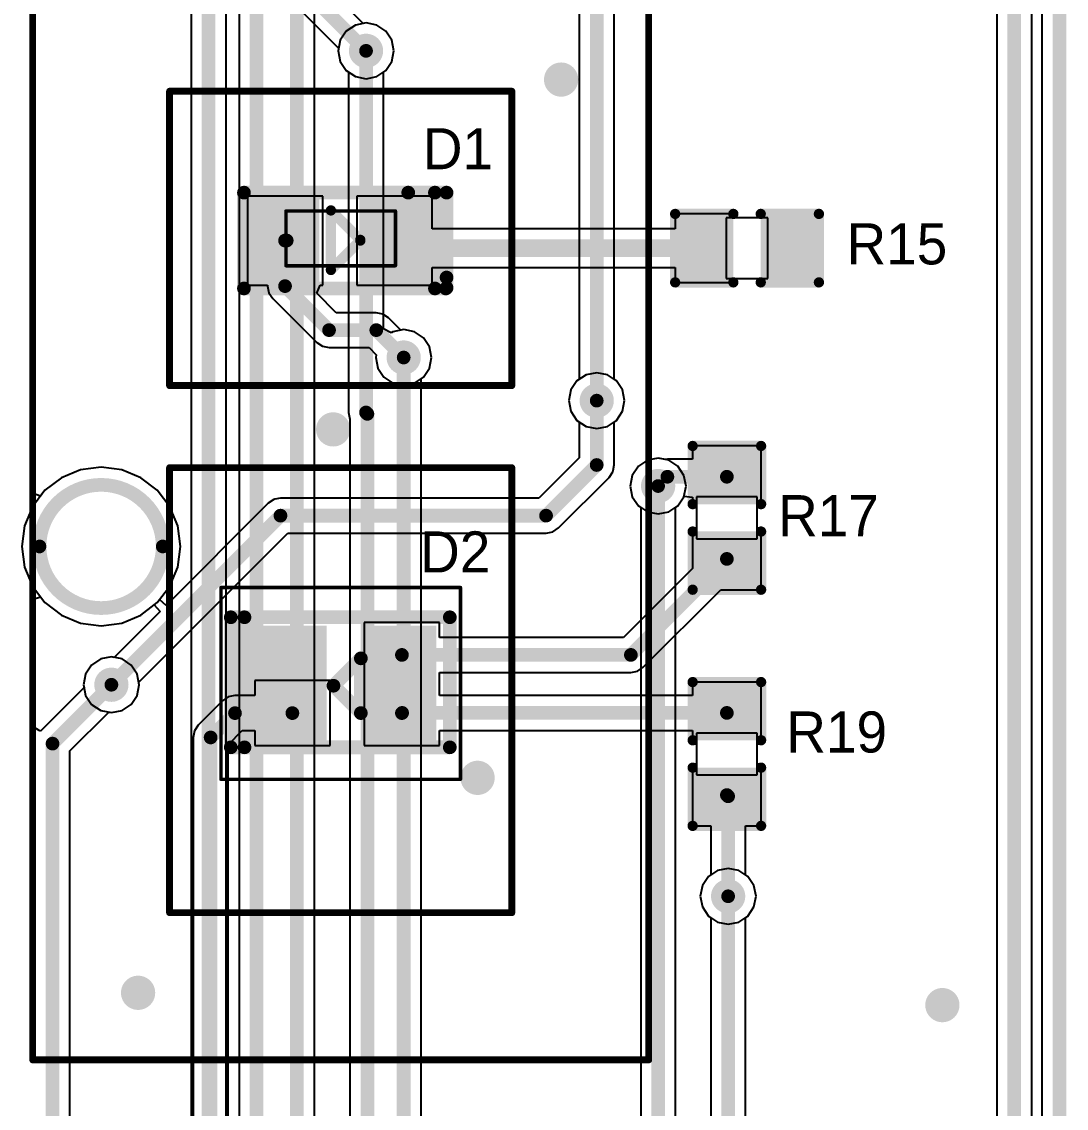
# Model space of a CAD drawing. Extents: x 10.58 to 11.54, y 9.91 to 15.27.
# Drawn here: x 10.938 to 11.539, y 13.464 to 14.089 of the extents above; entities that cross this region are included whole.
import ezdxf

# ---------------------------------------------------------------- set-up
doc = ezdxf.new("R2010")
doc.units = 0
doc.layers.get('0').update_dxf_attribs({"linetype": 'CONTINUOUS'})
for name, color, linetype in [('BOTTOMLAYER', 5, 'CONTINUOUS'), ('KEEPOUTLAYER', 6, 'CONTINUOUS'), ('MULTILAYER', 9, 'CONTINUOUS'), ('TOPLAYER', 1, 'CONTINUOUS'), ('TOPOVERLAY', 2, 'CONTINUOUS'), ('TOPPASTE', 8, 'CONTINUOUS'), ('TOPSOLDER', 216, 'CONTINUOUS'), ('VIAHOLELAYER', 16, 'CONTINUOUS')]:
    doc.layers.add(name, color=color, linetype=linetype)

# ---------------------------------------------------------------- blocks, each defined once
blk = doc.blocks.new('R_0402_18')
at = {"layer": 'TOPLAYER'}
for p, q in [((0.017, 0.0175), (-0.007, 0.0175)), ((-0.007, 0.0175), (-0.007, -0.0175)), ((0.017, -0.0175), (0.017, 0.0175)), ((-0.007, -0.0175), (0.017, -0.0175))]:
    blk.add_line(p, q, dxfattribs=at)
for points in [[(-0.006811, -0.01378), (-0.006811, 0.01378), (-0.030433, -0.01378), (-0.030433, 0.01378)], [(0.040433, -0.01378), (0.040433, 0.01378), (0.016811, -0.01378), (0.016811, 0.01378)]]:
    blk.add_solid(points, dxfattribs=at)
at = {"layer": 'TOPOVERLAY', "const_width": 0.005906}
for points in [[(-0.036339, 0.019685), (-0.002874, 0.019685)], [(-0.036339, 0.019685), (-0.036339, -0.019685)], [(0.012874, 0.019685), (0.046339, 0.019685)], [(0.046339, 0.019685), (0.046339, -0.019685)], [(-0.036339, -0.019685), (-0.002874, -0.019685)], [(0.012874, -0.019685), (0.046339, -0.019685)]]:
    blk.add_lwpolyline(points, dxfattribs=at)
at = {"layer": 'TOPOVERLAY', "const_width": 0.002953}
for points in [[(-0.037815, 0.019685, 1), (-0.034862, 0.019685, 1)], [(-0.037815, 0.019685, 1), (-0.034862, 0.019685, 1)], [(-0.00435, 0.019685, 1), (-0.001398, 0.019685, 1)], [(0.011398, 0.019685, 1), (0.01435, 0.019685, 1)], [(0.044862, 0.019685, 1), (0.047815, 0.019685, 1)], [(0.044862, 0.019685, 1), (0.047815, 0.019685, 1)], [(-0.037815, -0.019685, 1), (-0.034862, -0.019685, 1)], [(-0.037815, -0.019685, 1), (-0.034862, -0.019685, 1)], [(-0.00435, -0.019685, 1), (-0.001398, -0.019685, 1)], [(0.011398, -0.019685, 1), (0.01435, -0.019685, 1)], [(0.044862, -0.019685, 1), (0.047815, -0.019685, 1)], [(0.044862, -0.019685, 1), (0.047815, -0.019685, 1)]]:
    blk.add_lwpolyline(points, format="xyb", close=True, dxfattribs=at)
at = {"layer": 'TOPPASTE'}
for points in [[(-0.006811, -0.01378), (-0.006811, 0.01378), (-0.030433, -0.01378), (-0.030433, 0.01378)], [(0.040433, -0.01378), (0.040433, 0.01378), (0.016811, -0.01378), (0.016811, 0.01378)]]:
    blk.add_solid(points, dxfattribs=at)
at = {"layer": 'TOPSOLDER'}
for points in [[(-0.002811, -0.01778), (-0.002811, 0.01778), (-0.034433, -0.01778), (-0.034433, 0.01778)], [(0.044433, -0.01778), (0.044433, 0.01778), (0.012811, -0.01778), (0.012811, 0.01778)]]:
    blk.add_solid(points, dxfattribs=at)
blk = doc.blocks.new('R_0402_20')
at = {"layer": 'TOPLAYER'}
for p, q in [((0.017, 0.0175), (-0.007, 0.0175)), ((-0.007, 0.0175), (-0.007, -0.0175)), ((0.017, -0.0175), (0.017, 0.0175)), ((-0.007, -0.0175), (0.017, -0.0175))]:
    blk.add_line(p, q, dxfattribs=at)
for points in [[(-0.006811, -0.01378), (-0.006811, 0.01378), (-0.030433, -0.01378), (-0.030433, 0.01378)], [(0.040433, -0.01378), (0.040433, 0.01378), (0.016811, -0.01378), (0.016811, 0.01378)]]:
    blk.add_solid(points, dxfattribs=at)
at = {"layer": 'TOPOVERLAY', "const_width": 0.005906}
for points in [[(-0.002874, 0.019685), (-0.036339, 0.019685)], [(-0.036339, -0.019685), (-0.036339, 0.019685)], [(0.046339, 0.019685), (0.012874, 0.019685)], [(0.046339, -0.019685), (0.046339, 0.019685)], [(-0.002874, -0.019685), (-0.036339, -0.019685)], [(0.046339, -0.019685), (0.012874, -0.019685)]]:
    blk.add_lwpolyline(points, dxfattribs=at)
at = {"layer": 'TOPOVERLAY', "const_width": 0.002953}
for points in [[(-0.037815, 0.019685, 1), (-0.034862, 0.019685, 1)], [(-0.037815, 0.019685, 1), (-0.034862, 0.019685, 1)], [(-0.00435, 0.019685, 1), (-0.001398, 0.019685, 1)], [(0.011398, 0.019685, 1), (0.01435, 0.019685, 1)], [(0.044862, 0.019685, 1), (0.047815, 0.019685, 1)], [(0.044862, 0.019685, 1), (0.047815, 0.019685, 1)], [(-0.037815, -0.019685, 1), (-0.034862, -0.019685, 1)], [(-0.037815, -0.019685, 1), (-0.034862, -0.019685, 1)], [(-0.00435, -0.019685, 1), (-0.001398, -0.019685, 1)], [(0.011398, -0.019685, 1), (0.01435, -0.019685, 1)], [(0.044862, -0.019685, 1), (0.047815, -0.019685, 1)], [(0.044862, -0.019685, 1), (0.047815, -0.019685, 1)]]:
    blk.add_lwpolyline(points, format="xyb", close=True, dxfattribs=at)
at = {"layer": 'TOPPASTE'}
for points in [[(-0.006811, -0.01378), (-0.006811, 0.01378), (-0.030433, -0.01378), (-0.030433, 0.01378)], [(0.040433, -0.01378), (0.040433, 0.01378), (0.016811, -0.01378), (0.016811, 0.01378)]]:
    blk.add_solid(points, dxfattribs=at)
at = {"layer": 'TOPSOLDER'}
for points in [[(-0.002811, -0.01778), (-0.002811, 0.01778), (-0.034433, -0.01778), (-0.034433, 0.01778)], [(0.044433, -0.01778), (0.044433, 0.01778), (0.012811, -0.01778), (0.012811, 0.01778)]]:
    blk.add_solid(points, dxfattribs=at)
blk = doc.blocks.new('R_0402_22')
at = {"layer": 'TOPLAYER'}
for p, q in [((0.017, 0.0175), (-0.007, 0.0175)), ((-0.007, 0.0175), (-0.007, -0.0175)), ((0.017, -0.0175), (0.017, 0.0175)), ((-0.007, -0.0175), (0.017, -0.0175))]:
    blk.add_line(p, q, dxfattribs=at)
for points in [[(-0.006811, -0.01378), (-0.006811, 0.01378), (-0.030433, -0.01378), (-0.030433, 0.01378)], [(0.040433, -0.01378), (0.040433, 0.01378), (0.016811, -0.01378), (0.016811, 0.01378)]]:
    blk.add_solid(points, dxfattribs=at)
at = {"layer": 'TOPOVERLAY', "const_width": 0.005906}
for points in [[(-0.036339, 0.019685), (-0.002874, 0.019685)], [(-0.036339, -0.019685), (-0.036339, 0.019685)], [(0.012874, 0.019685), (0.046339, 0.019685)], [(0.046339, -0.019685), (0.046339, 0.019685)], [(-0.036339, -0.019685), (-0.002874, -0.019685)], [(0.012874, -0.019685), (0.046339, -0.019685)]]:
    blk.add_lwpolyline(points, dxfattribs=at)
at = {"layer": 'TOPOVERLAY', "const_width": 0.002953}
for points in [[(-0.037815, 0.019685, 1), (-0.034862, 0.019685, 1)], [(-0.037815, 0.019685, 1), (-0.034862, 0.019685, 1)], [(-0.00435, 0.019685, 1), (-0.001398, 0.019685, 1)], [(0.011398, 0.019685, 1), (0.01435, 0.019685, 1)], [(0.044862, 0.019685, 1), (0.047815, 0.019685, 1)], [(0.044862, 0.019685, 1), (0.047815, 0.019685, 1)], [(-0.037815, -0.019685, 1), (-0.034862, -0.019685, 1)], [(-0.037815, -0.019685, 1), (-0.034862, -0.019685, 1)], [(-0.00435, -0.019685, 1), (-0.001398, -0.019685, 1)], [(0.011398, -0.019685, 1), (0.01435, -0.019685, 1)], [(0.044862, -0.019685, 1), (0.047815, -0.019685, 1)], [(0.044862, -0.019685, 1), (0.047815, -0.019685, 1)]]:
    blk.add_lwpolyline(points, format="xyb", close=True, dxfattribs=at)
at = {"layer": 'TOPPASTE'}
for points in [[(-0.006811, -0.01378), (-0.006811, 0.01378), (-0.030433, -0.01378), (-0.030433, 0.01378)], [(0.040433, -0.01378), (0.040433, 0.01378), (0.016811, -0.01378), (0.016811, 0.01378)]]:
    blk.add_solid(points, dxfattribs=at)
at = {"layer": 'TOPSOLDER'}
for points in [[(-0.002811, -0.01778), (-0.002811, 0.01778), (-0.034433, -0.01778), (-0.034433, 0.01778)], [(0.044433, -0.01778), (0.044433, 0.01778), (0.012811, -0.01778), (0.012811, 0.01778)]]:
    blk.add_solid(points, dxfattribs=at)
blk = doc.blocks.new('0603_2_LED_40')
at = {"layer": 'TOPLAYER'}
for points in [[(-0.015748, 0.04626), (-0.015748, 0.020669), (0.015748, 0.04626), (0.015748, 0.020669)], [(0.047244, 0.04626), (0.047244, 0.020669), (0.07874, 0.04626), (0.07874, 0.020669)], [(-0.015748, 0.012795), (-0.015748, -0.012795), (0.015748, 0.012795), (0.015748, -0.012795)], [(0.047244, 0.012795), (0.047244, -0.012795), (0.07874, 0.012795), (0.07874, -0.012795)]]:
    blk.add_solid(points, dxfattribs=at)
at = {"layer": 'TOPOVERLAY', "const_width": 0.007874}
for points in [[(-0.035433, 0.055118), (0.090551, 0.055118)], [(-0.035433, -0.019685), (-0.035433, 0.055118)], [(-0.027559, -0.019685), (-0.027559, 0.055118)], [(0.090551, -0.019685), (0.090551, 0.055118)], [(0.023622, 0.015748), (0.03937, 0.031496)], [(0.03937, 0), (0.03937, 0.031496)], [(0.023622, 0.015748), (0.03937, 0)], [(-0.035433, -0.019685), (0.090551, -0.019685)]]:
    blk.add_lwpolyline(points, dxfattribs=at)
at = {"layer": 'TOPOVERLAY', "const_width": 0.003937}
for points in [[(-0.037402, 0.055118, 1), (-0.033465, 0.055118, 1)], [(-0.037402, 0.055118, 1), (-0.033465, 0.055118, 1)], [(-0.029528, 0.055118, 1), (-0.025591, 0.055118, 1)], [(0.088583, 0.055118, 1), (0.09252, 0.055118, 1)], [(0.088583, 0.055118, 1), (0.09252, 0.055118, 1)], [(0.037402, 0.031496, 1), (0.041339, 0.031496, 1)], [(0.037402, 0.031496, 1), (0.041339, 0.031496, 1)], [(0.021653, 0.015748, 1), (0.02559, 0.015748, 1)], [(0.021654, 0.015748, 1), (0.025591, 0.015748, 1)], [(0.037402, 0, 1), (0.041339, 0, 1)], [(0.037402, 0, 1), (0.041339, 0, 1)], [(-0.037402, -0.019685, 1), (-0.033465, -0.019685, 1)], [(-0.037402, -0.019685, 1), (-0.033465, -0.019685, 1)], [(-0.029528, -0.019685, 1), (-0.025591, -0.019685, 1)], [(0.088583, -0.019685, 1), (0.09252, -0.019685, 1)], [(0.088583, -0.019685, 1), (0.09252, -0.019685, 1)]]:
    blk.add_lwpolyline(points, format="xyb", close=True, dxfattribs=at)
at = {"layer": 'TOPPASTE'}
for points in [[(-0.015748, 0.04626), (-0.015748, 0.020669), (0.015748, 0.04626), (0.015748, 0.020669)], [(0.047244, 0.04626), (0.047244, 0.020669), (0.07874, 0.04626), (0.07874, 0.020669)], [(-0.015748, 0.012795), (-0.015748, -0.012795), (0.015748, 0.012795), (0.015748, -0.012795)], [(0.047244, 0.012795), (0.047244, -0.012795), (0.07874, 0.012795), (0.07874, -0.012795)]]:
    blk.add_solid(points, dxfattribs=at)
at = {"layer": 'TOPSOLDER'}
for points in [[(-0.019748, 0.05026), (-0.019748, 0.016669), (0.019748, 0.05026), (0.019748, 0.016669)], [(0.043244, 0.05026), (0.043244, 0.016669), (0.08274, 0.05026), (0.08274, 0.016669)], [(-0.019748, 0.016795), (-0.019748, -0.016795), (0.019748, 0.016795), (0.019748, -0.016795)], [(0.043244, 0.016795), (0.043244, -0.016795), (0.08274, 0.016795), (0.08274, -0.016795)]]:
    blk.add_solid(points, dxfattribs=at)
blk = doc.blocks.new('LED_0603_51')
at = {"layer": 'TOPLAYER'}
for points in [[(0.038189, -0.046457), (0.038189, -0.007087), (0.006693, -0.046457), (0.006693, -0.007087)], [(0.101181, -0.046457), (0.101181, -0.007087), (0.069685, -0.046457), (0.069685, -0.007087)]]:
    blk.add_solid(points, dxfattribs=at)
at = {"layer": 'TOPOVERLAY'}
for points, const_width in [([(-0.009449, 0.000394, 1), (-0.005512, 0.000394, 1)], 0.003937), ([(-0.009449, 0.000394, 1), (-0.005512, 0.000394, 1)], 0.003937), ([(-0.009055, 0.000787, 1), (-0.005118, 0.000787, 1)], 0.003937), ([(-0.009055, 0.000787, 1), (-0.005118, 0.000787, 1)], 0.003937), ([(-0.002756, 0.000787, 1), (0.001181, 0.000787, 1)], 0.003937), ([(-0.002756, 0.000787, 1), (0.001181, 0.000787, 1)], 0.003937), ([(-0.002756, 0.000787, 1), (0.001181, 0.000787, 1)], 0.003937), ([(0.107087, 0.000787, 1), (0.111024, 0.000787, 1)], 0.003937), ([(0.107087, 0.000787, 1), (0.111024, 0.000787, 1)], 0.003937), ([(-0.009449, -0.005512, 1), (-0.005512, -0.005512, 1)], 0.003937), ([(-0.009449, -0.005512, 1), (-0.005512, -0.005512, 1)], 0.003937), ([(0.057579, -0.009843, 1), (0.060532, -0.009843, 1)], 0.002953), ([(0.057579, -0.009843, 1), (0.060532, -0.009843, 1)], 0.002953), ([(0.04065, -0.026772, 1), (0.043602, -0.026772, 1)], 0.002953), ([(0.04065, -0.026772, 1), (0.043602, -0.026772, 1)], 0.002953), ([(0.04065, -0.026772, 1), (0.043602, -0.026772, 1)], 0.002953), ([(0.04065, -0.027165, 1), (0.043602, -0.027165, 1)], 0.002953), ([(0.057579, -0.044095, 1), (0.060532, -0.044095, 1)], 0.002953), ([(0.057579, -0.044095, 1), (0.060532, -0.044095, 1)], 0.002953), ([(-0.009449, -0.054331, 1), (-0.005512, -0.054331, 1)], 0.003937), ([(-0.009449, -0.054331, 1), (-0.005512, -0.054331, 1)], 0.003937), ([(-0.002756, -0.054331, 1), (0.001181, -0.054331, 1)], 0.003937), ([(-0.002756, -0.054331, 1), (0.001181, -0.054331, 1)], 0.003937), ([(0.012598, -0.054331, 1), (0.016535, -0.054331, 1)], 0.003937), ([(0.107087, -0.054331, 1), (0.111024, -0.054331, 1)], 0.003937), ([(0.107087, -0.054331, 1), (0.111024, -0.054331, 1)], 0.003937)]:
    blk.add_lwpolyline(points, format="xyb", close=True, dxfattribs=dict(at, const_width=const_width))
for points, const_width in [([(-0.007087, 0.000787), (-0.00748, 0.000394)], 0.007874), ([(-0.00748, 0.000394), (-0.00748, -0.005512)], 0.007874), ([(-0.000787, 0.000787), (-0.007087, 0.000787)], 0.007874), ([(-0.000787, 0.000787), (-0.000787, -0.054331)], 0.007874), ([(0.109055, 0.000787), (-0.000787, 0.000787)], 0.007874), ([(0.109055, 0.000787), (0.109055, -0.054331)], 0.007874), ([(-0.00748, -0.005512), (-0.00748, -0.054331)], 0.007874), ([(0.059055, -0.009843), (0.042126, -0.026772)], 0.005906), ([(0.059055, -0.009843), (0.059055, -0.044095)], 0.005906), ([(0.042126, -0.026772), (0.042126, -0.026772)], 0.005906), ([(0.059055, -0.044095), (0.042126, -0.027165)], 0.005906), ([(0.014567, -0.054331), (-0.00748, -0.054331)], 0.007874), ([(0.109055, -0.054331), (-0.000787, -0.054331)], 0.007874)]:
    blk.add_lwpolyline(points, dxfattribs=dict(at, const_width=const_width))
at = {"layer": 'TOPPASTE'}
for points in [[(0.038189, -0.046457), (0.038189, -0.007087), (0.006693, -0.046457), (0.006693, -0.007087)], [(0.101181, -0.046457), (0.101181, -0.007087), (0.069685, -0.046457), (0.069685, -0.007087)]]:
    blk.add_solid(points, dxfattribs=at)
at = {"layer": 'TOPSOLDER'}
for points in [[(0.042189, -0.050457), (0.042189, -0.003087), (0.002693, -0.050457), (0.002693, -0.003087)], [(0.105181, -0.050457), (0.105181, -0.003087), (0.065685, -0.050457), (0.065685, -0.003087)]]:
    blk.add_solid(points, dxfattribs=at)

msp = doc.modelspace()

# ---------------------------------------------------------------- linework, layer by layer
at = {"layer": 'BOTTOMLAYER'}
for p, q in [((11.063284, 14.754827), (11.063284, 13.367907)), ((11.258953, 14.653513), (11.258953, 13.883233)), ((11.279024, 13.883233), (11.279024, 14.654565)), ((11.499111, 14.639472), (11.499111, 13.018068)), ((11.519182, 13.013912), (11.519182, 14.635931)), ((11.525096, 14.637282), (11.525096, 12.651505)), ((10.944378, 13.81772), (10.944378, 14.426874)), ((11.035725, 14.385345), (11.035725, 13.239138)), ((11.055796, 13.365982), (11.055796, 14.389502)), ((11.106583, 13.009581), (11.106583, 14.280024)), ((11.130167, 14.087014), (11.124958, 14.083533)), ((11.136312, 14.088236), (11.130167, 14.087014)), ((11.142456, 14.087014), (11.136312, 14.088236)), ((11.147665, 14.083533), (11.142456, 14.087014)), ((11.124958, 14.083533), (11.121477, 14.078324)), ((11.151146, 14.078324), (11.147665, 14.083533)), ((11.121477, 14.078324), (11.120255, 14.072179)), ((11.152368, 14.072179), (11.151146, 14.078324)), ((11.120255, 14.072179), (11.121477, 14.066035)), ((11.151146, 14.066035), (11.152368, 14.072179)), ((11.121477, 14.066035), (11.124958, 14.060826)), ((11.124958, 14.060826), (11.126276, 14.059945)), ((11.126276, 14.059945), (11.126276, 13.864191)), ((11.146347, 14.059945), (11.147665, 14.060826)), ((11.146347, 13.912282), (11.146347, 14.059945)), ((11.147665, 14.060826), (11.151146, 14.066035)), ((11.150757, 13.909925), (11.146347, 13.912282)), ((11.15182, 13.910636), (11.150757, 13.909925)), ((11.157965, 13.911858), (11.15182, 13.910636)), ((11.16411, 13.910636), (11.157965, 13.911858)), ((11.169319, 13.907155), (11.16411, 13.910636)), ((11.172799, 13.901946), (11.169319, 13.907155)), ((11.174022, 13.895801), (11.172799, 13.901946)), ((11.172799, 13.889657), (11.174022, 13.895801)), ((11.169319, 13.884448), (11.172799, 13.889657)), ((11.168, 13.883567), (11.169319, 13.884448)), ((11.168, 13.0679), (11.168, 13.883567)), ((11.257635, 13.882352), (11.254154, 13.877143)), ((11.258953, 13.883233), (11.257635, 13.882352)), ((11.280342, 13.882352), (11.279024, 13.883233)), ((11.283823, 13.877143), (11.280342, 13.882352)), ((11.254154, 13.877143), (11.252932, 13.870998)), ((11.285045, 13.870998), (11.283823, 13.877143)), ((11.252932, 13.870998), (11.254154, 13.864854)), ((11.283823, 13.864854), (11.285045, 13.870998)), ((11.126276, 13.864191), (11.126276, 13.864191)), ((11.126276, 13.864191), (11.126276, 13.864191)), ((11.126276, 13.864191), (11.12704, 13.860351)), ((11.12704, 13.860351), (11.127064, 13.860316)), ((11.127064, 13.860316), (11.127064, 13.018068)), ((11.254154, 13.864854), (11.257635, 13.859644)), ((11.280342, 13.859644), (11.283823, 13.864854)), ((11.257635, 13.859644), (11.262844, 13.856164)), ((11.262844, 13.856164), (11.268989, 13.854942)), ((11.268989, 13.854942), (11.275133, 13.856164)), ((11.275133, 13.856164), (11.280342, 13.859644)), ((11.298168, 13.836729), (11.292959, 13.833248)), ((11.304313, 13.837951), (11.298168, 13.836729)), ((11.310457, 13.836729), (11.304313, 13.837951)), ((11.315666, 13.833248), (11.310457, 13.836729)), ((10.97213, 13.83125), (10.961116, 13.826688)), ((10.983949, 13.832806), (10.97213, 13.83125)), ((10.995769, 13.83125), (10.983949, 13.832806)), ((11.006783, 13.826688), (10.995769, 13.83125)), ((11.292959, 13.833248), (11.289478, 13.828039)), ((11.319147, 13.828039), (11.315666, 13.833248)), ((10.961116, 13.826688), (10.951659, 13.81943)), ((11.016241, 13.81943), (11.006783, 13.826688)), ((11.289478, 13.828039), (11.288256, 13.821895)), ((11.320369, 13.821895), (11.319147, 13.828039)), ((10.949113, 13.816113), (10.944378, 13.81772)), ((10.951659, 13.81943), (10.949113, 13.816113)), ((11.023498, 13.809972), (11.016241, 13.81943)), ((11.288256, 13.821895), (11.289478, 13.81575)), ((11.319147, 13.81575), (11.320369, 13.821895)), ((11.02806, 13.798959), (11.023498, 13.809972)), ((11.289478, 13.81575), (11.292959, 13.810541)), ((11.292959, 13.810541), (11.294277, 13.80966)), ((11.314348, 13.80966), (11.315666, 13.810541)), ((11.315666, 13.810541), (11.319147, 13.81575)), ((11.294277, 13.80966), (11.294277, 13.068068)), ((11.314348, 13.063912), (11.314348, 13.80966)), ((11.029616, 13.787139), (11.02806, 13.798959)), ((11.02806, 13.77532), (11.029616, 13.787139)), ((11.023498, 13.764306), (11.02806, 13.77532)), ((11.016241, 13.754848), (11.023498, 13.764306)), ((10.944378, 13.756558), (10.949113, 13.758166)), ((10.944378, 13.683872), (10.944378, 13.756558)), ((10.949113, 13.758166), (10.951659, 13.754848)), ((10.951659, 13.754848), (10.961116, 13.747591)), ((11.006783, 13.747591), (11.016241, 13.754848)), ((10.961116, 13.747591), (10.97213, 13.743029)), ((10.995769, 13.743029), (11.006783, 13.747591)), ((10.97213, 13.743029), (10.983949, 13.741473)), ((10.983949, 13.741473), (10.995769, 13.743029)), ((10.98371, 13.722447), (10.978501, 13.718966)), ((10.989855, 13.723669), (10.98371, 13.722447)), ((10.995999, 13.722447), (10.989855, 13.723669)), ((11.001209, 13.718966), (10.995999, 13.722447)), ((10.978501, 13.718966), (10.975021, 13.713757)), ((11.004689, 13.713757), (11.001209, 13.718966)), ((10.975021, 13.713757), (10.973798, 13.707612)), ((11.005911, 13.707612), (11.004689, 13.713757)), ((10.974108, 13.706057), (10.948998, 13.680947)), ((10.973798, 13.707612), (10.974108, 13.706057)), ((11.004689, 13.701468), (11.005911, 13.707612)), ((11.001209, 13.696259), (11.004689, 13.701468)), ((10.966032, 13.669597), (10.9883, 13.691865)), ((10.9883, 13.691865), (10.989855, 13.691556)), ((10.989855, 13.691556), (10.995999, 13.692778)), ((10.995999, 13.692778), (11.001209, 13.696259)), ((10.94836, 13.681212), (10.944378, 13.683872)), ((10.948998, 13.680947), (10.94836, 13.681212)), ((10.966032, 12.842957), (10.966032, 13.669597)), ((11.338435, 13.600793), (11.333226, 13.597313)), ((11.344579, 13.602015), (11.338435, 13.600793)), ((11.350724, 13.600793), (11.344579, 13.602015)), ((11.355933, 13.597313), (11.350724, 13.600793)), ((11.329745, 13.592104), (11.328523, 13.585959)), ((11.333226, 13.597313), (11.329745, 13.592104)), ((11.359414, 13.592104), (11.355933, 13.597313)), ((11.360636, 13.585959), (11.359414, 13.592104)), ((11.328523, 13.585959), (11.329745, 13.579814)), ((11.359414, 13.579814), (11.360636, 13.585959)), ((11.329745, 13.579814), (11.333226, 13.574605)), ((11.355933, 13.574605), (11.359414, 13.579814)), ((11.333226, 13.574605), (11.334544, 13.573724)), ((11.334544, 13.573724), (11.334544, 13.062163)), ((11.354615, 13.573724), (11.355933, 13.574605)), ((11.354615, 13.058006), (11.354615, 13.573724))]:
    msp.add_line(p, q, dxfattribs=at)
at = {"layer": 'BOTTOMLAYER', "const_width": 0.007874}
for points in [[(11.073319, 13.35525), (11.073319, 14.767061)], [(11.268989, 13.870998), (11.268989, 14.665486)], [(11.509146, 13.013912), (11.509146, 14.651707)], [(11.04576, 13.226904), (11.04576, 14.389502)], [(11.096548, 13.009581), (11.096548, 14.292258)], [(11.136312, 13.864191), (11.136312, 14.072179)], [(11.157965, 12.934337), (11.157965, 13.895801)], [(11.136312, 13.864191), (11.137099, 13.863404)], [(11.137099, 13.013912), (11.137099, 13.863404)], [(11.304313, 13.063912), (11.304313, 13.821895)], [(10.955997, 13.673754), (10.989855, 13.707612)], [(10.955997, 12.657219), (10.955997, 13.673754)], [(11.344579, 13.058006), (11.344579, 13.585959)]]:
    msp.add_lwpolyline(points, dxfattribs=at)
at = {"layer": 'BOTTOMLAYER'}
for points, const_width in [([(11.13139, 14.072179, 1), (11.141233, 14.072179, 1)], 0.009843), ([(11.134343, 14.072179, 1), (11.13828, 14.072179, 1)], 0.003937), ([(11.243595, 14.055644, 1), (11.253438, 14.055644, 1)], 0.009843), ([(11.153044, 13.895801, 1), (11.162886, 13.895801, 1)], 0.009843), ([(11.155997, 13.895801, 1), (11.159934, 13.895801, 1)], 0.003937), ([(11.264067, 13.870998, 1), (11.27391, 13.870998, 1)], 0.009843), ([(11.26702, 13.870998, 1), (11.270957, 13.870998, 1)], 0.003937), ([(11.134343, 13.864191, 1), (11.13828, 13.864191, 1)], 0.003937), ([(11.134343, 13.864191, 1), (11.13828, 13.864191, 1)], 0.003937), ([(11.13513, 13.863404, 1), (11.139067, 13.863404, 1)], 0.003937), ([(11.13513, 13.863404, 1), (11.139067, 13.863404, 1)], 0.003937), ([(11.112493, 13.854463, 1), (11.122335, 13.854463, 1)], 0.009843), ([(11.299392, 13.821895, 1), (11.309234, 13.821895, 1)], 0.009843), ([(11.302344, 13.821895, 1), (11.306281, 13.821895, 1)], 0.003937), ([(10.984934, 13.707612, 1), (10.994776, 13.707612, 1)], 0.009843), ([(10.987886, 13.707612, 1), (10.991823, 13.707612, 1)], 0.003937), ([(10.954028, 13.673754, 1), (10.957965, 13.673754, 1)], 0.003937), ([(10.954028, 13.673754, 1), (10.957965, 13.673754, 1)], 0.003937), ([(11.195564, 13.654069, 1), (11.205406, 13.654069, 1)], 0.009843), ([(11.339658, 13.585959, 1), (11.3495, 13.585959, 1)], 0.009843), ([(11.342611, 13.585959, 1), (11.346548, 13.585959, 1)], 0.003937), ([(11.000288, 13.530447, 1), (11.01013, 13.530447, 1)], 0.009843), ([(11.462886, 13.52336, 1), (11.472729, 13.52336, 1)], 0.009843)]:
    msp.add_lwpolyline(points, format="xyb", close=True, dxfattribs=dict(at, const_width=const_width))
at = {"layer": 'KEEPOUTLAYER', "const_width": 0.007874}
msp.add_lwpolyline([(11.535131, 12.641469), (11.535131, 15.102101)], dxfattribs=at)
at = {"layer": 'KEEPOUTLAYER'}
for points, const_width in [([(11.019383, 13.787139, 1), (10.948516, 13.787139, 1)], 0.007874), ([(10.946548, 13.787139, 1), (10.950485, 13.787139, 1)], 0.003937), ([(11.017414, 13.787139, 1), (11.021351, 13.787139, 1)], 0.003937)]:
    msp.add_lwpolyline(points, format="xyb", close=True, dxfattribs=dict(at, const_width=const_width))
at = {"layer": 'MULTILAYER', "const_width": 0.009843}
for points in [[(11.13139, 14.072179, 1), (11.141233, 14.072179, 1)], [(11.243595, 14.055644, 1), (11.253438, 14.055644, 1)], [(11.153044, 13.895801, 1), (11.162886, 13.895801, 1)], [(11.264067, 13.870998, 1), (11.27391, 13.870998, 1)], [(11.112493, 13.854463, 1), (11.122335, 13.854463, 1)], [(11.299392, 13.821895, 1), (11.309234, 13.821895, 1)], [(10.984934, 13.707612, 1), (10.994776, 13.707612, 1)], [(11.195564, 13.654069, 1), (11.205406, 13.654069, 1)], [(11.339658, 13.585959, 1), (11.3495, 13.585959, 1)], [(11.000288, 13.530447, 1), (11.01013, 13.530447, 1)], [(11.462886, 13.52336, 1), (11.472729, 13.52336, 1)]]:
    msp.add_lwpolyline(points, format="xyb", close=True, dxfattribs=at)
at = {"layer": 'TOPLAYER'}
for p, q in [((11.525096, 14.637282), (11.525096, 12.651505)), ((11.134756, 14.087927), (11.099761, 14.122922)), ((11.08263, 14.111669), (11.120564, 14.073735)), ((11.136312, 14.088236), (11.134756, 14.087927)), ((11.142456, 14.087014), (11.136312, 14.088236)), ((11.147665, 14.083533), (11.142456, 14.087014)), ((11.151146, 14.078324), (11.147665, 14.083533)), ((11.120564, 14.073735), (11.120255, 14.072179)), ((11.152368, 14.072179), (11.151146, 14.078324)), ((11.120255, 14.072179), (11.121477, 14.066035)), ((11.151146, 14.066035), (11.152368, 14.072179)), ((11.121477, 14.066035), (11.124958, 14.060826)), ((11.124958, 14.060826), (11.130167, 14.057345)), ((11.142456, 14.057345), (11.147665, 14.060826)), ((11.147665, 14.060826), (11.151146, 14.066035)), ((11.130167, 14.057345), (11.136312, 14.056123)), ((11.136312, 14.056123), (11.142456, 14.057345)), ((11.111379, 13.988663), (11.068072, 13.988663)), ((11.068072, 13.988663), (11.068072, 13.937482)), ((11.111379, 13.937482), (11.111379, 13.988663)), ((11.174371, 13.988663), (11.131064, 13.988663)), ((11.131064, 13.988663), (11.131064, 13.937482)), ((11.174371, 13.96982), (11.174371, 13.988663)), ((11.349553, 13.978386), (11.31412, 13.978386)), ((11.31412, 13.978386), (11.31412, 13.96982)), ((11.349553, 13.976201), (11.349553, 13.978386)), ((11.367459, 13.976201), (11.349553, 13.976201)), ((11.367459, 13.941201), (11.367459, 13.976201)), ((11.31412, 13.96982), (11.174371, 13.96982)), ((11.174371, 13.937482), (11.174371, 13.947581)), ((11.174371, 13.947581), (11.31412, 13.947581)), ((11.31412, 13.947581), (11.31412, 13.939016)), ((11.349553, 13.939016), (11.349553, 13.941201)), ((11.349553, 13.941201), (11.367459, 13.941201)), ((11.068072, 13.937482), (11.07969, 13.937482)), ((11.07969, 13.937482), (11.07969, 13.936875)), ((11.07969, 13.936875), (11.080454, 13.933035)), ((11.107931, 13.932862), (11.109844, 13.937482)), ((11.109844, 13.937482), (11.111379, 13.937482)), ((11.131064, 13.937482), (11.174371, 13.937482)), ((11.31412, 13.939016), (11.349553, 13.939016)), ((11.080454, 13.933035), (11.08263, 13.929779)), ((11.08263, 13.929779), (11.107956, 13.904454)), ((11.119208, 13.921585), (11.107931, 13.932862)), ((11.142217, 13.921585), (11.119208, 13.921585)), ((11.146057, 13.920821), (11.142217, 13.921585)), ((11.149313, 13.918645), (11.146057, 13.920821)), ((11.15641, 13.911549), (11.149313, 13.918645)), ((11.157965, 13.911858), (11.15641, 13.911549)), ((11.16411, 13.910636), (11.157965, 13.911858)), ((11.169319, 13.907155), (11.16411, 13.910636)), ((11.107956, 13.904454), (11.107955, 13.904454)), ((11.107955, 13.904454), (11.107956, 13.904453)), ((11.107956, 13.904453), (11.107956, 13.904453)), ((11.107956, 13.904453), (11.107956, 13.904453)), ((11.107956, 13.904453), (11.107956, 13.904453)), ((11.107956, 13.904453), (11.107956, 13.904453)), ((11.107956, 13.904453), (11.107956, 13.904453)), ((11.107956, 13.904453), (11.111211, 13.902278)), ((11.172799, 13.901946), (11.169319, 13.907155)), ((11.111211, 13.902278), (11.115052, 13.901514)), ((11.115052, 13.901514), (11.13806, 13.901514)), ((11.13806, 13.901514), (11.142218, 13.897357)), ((11.174022, 13.895801), (11.172799, 13.901946)), ((11.142218, 13.897357), (11.141909, 13.895801)), ((11.141909, 13.895801), (11.143131, 13.889657)), ((11.172799, 13.889657), (11.174022, 13.895801)), ((11.143131, 13.889657), (11.146611, 13.884448)), ((11.169319, 13.884448), (11.172799, 13.889657)), ((11.262844, 13.885832), (11.257635, 13.882352)), ((11.268989, 13.887055), (11.262844, 13.885832)), ((11.275133, 13.885832), (11.268989, 13.887055)), ((11.280342, 13.882352), (11.275133, 13.885832)), ((11.146611, 13.884448), (11.15182, 13.880967)), ((11.15182, 13.880967), (11.157965, 13.879745)), ((11.157965, 13.879745), (11.16411, 13.880967)), ((11.16411, 13.880967), (11.169319, 13.884448)), ((11.257635, 13.882352), (11.254154, 13.877143)), ((11.283823, 13.877143), (11.280342, 13.882352)), ((11.254154, 13.877143), (11.252932, 13.870998)), ((11.285045, 13.870998), (11.283823, 13.877143)), ((11.252932, 13.870998), (11.254154, 13.864854)), ((11.283823, 13.864854), (11.285045, 13.870998)), ((11.254154, 13.864854), (11.257635, 13.859644)), ((11.280342, 13.859644), (11.283823, 13.864854)), ((11.257635, 13.859644), (11.258953, 13.858764)), ((11.258953, 13.858764), (11.258953, 13.838147)), ((11.279024, 13.858764), (11.280342, 13.859644)), ((11.279024, 13.83399), (11.279024, 13.858764)), ((11.363544, 13.844939), (11.324174, 13.844939)), ((11.324174, 13.844939), (11.324174, 13.837258)), ((11.363544, 13.809506), (11.363544, 13.844939)), ((11.258953, 13.838147), (11.235698, 13.814892)), ((11.298168, 13.836729), (11.292959, 13.833248)), ((11.304313, 13.837951), (11.298168, 13.836729)), ((11.30872, 13.837075), (11.304313, 13.837951)), ((11.309641, 13.837258), (11.30872, 13.837075)), ((11.324174, 13.837258), (11.309641, 13.837258)), ((10.97213, 13.83125), (10.961116, 13.826688)), ((10.983949, 13.832806), (10.97213, 13.83125)), ((10.995769, 13.83125), (10.983949, 13.832806)), ((11.006783, 13.826688), (10.995769, 13.83125)), ((11.276085, 13.826894), (11.27826, 13.83015)), ((11.27826, 13.83015), (11.278387, 13.830787)), ((11.278387, 13.830787), (11.279024, 13.83399)), ((11.292959, 13.833248), (11.289478, 13.828039)), ((10.961116, 13.826688), (10.951659, 13.81943)), ((11.016241, 13.81943), (11.006783, 13.826688)), ((11.246951, 13.797761), (11.276085, 13.826894)), ((11.289478, 13.828039), (11.288256, 13.821895)), ((10.951659, 13.81943), (10.944401, 13.809972)), ((11.023498, 13.809972), (11.016241, 13.81943)), ((11.288256, 13.821895), (11.289478, 13.81575)), ((10.944401, 13.809972), (10.939839, 13.798959)), ((11.080003, 13.811953), (11.021311, 13.75326)), ((11.02806, 13.798959), (11.023498, 13.809972)), ((11.083259, 13.814128), (11.080003, 13.811953)), ((11.083896, 13.814255), (11.083259, 13.814128)), ((11.087099, 13.814892), (11.083896, 13.814255)), ((11.235698, 13.814892), (11.087099, 13.814892)), ((11.289478, 13.81575), (11.292959, 13.810541)), ((11.292959, 13.810541), (11.298168, 13.807061)), ((11.310457, 13.807061), (11.315666, 13.810541)), ((11.315666, 13.810541), (11.319147, 13.81575)), ((11.319147, 13.81575), (11.319198, 13.816006)), ((11.319198, 13.816006), (11.324174, 13.815516)), ((11.324174, 13.815516), (11.324174, 13.809506)), ((11.298168, 13.807061), (11.304313, 13.805838)), ((11.304313, 13.805838), (11.310457, 13.807061)), ((11.324174, 13.809506), (11.326359, 13.809506)), ((11.326359, 13.809506), (11.326359, 13.797695)), ((11.361359, 13.797695), (11.361359, 13.809506)), ((11.361359, 13.809506), (11.363544, 13.809506)), ((10.939839, 13.798959), (10.938283, 13.787139)), ((11.029616, 13.787139), (11.02806, 13.798959)), ((11.243695, 13.795585), (11.246951, 13.797761)), ((11.326359, 13.797695), (11.324174, 13.797695)), ((11.324174, 13.797695), (11.324174, 13.774486)), ((11.363544, 13.797695), (11.361359, 13.797695)), ((11.363544, 13.762262), (11.363544, 13.797695)), ((11.005602, 13.709168), (11.091256, 13.794821)), ((11.091256, 13.794821), (11.239855, 13.794821)), ((11.239855, 13.794821), (11.243695, 13.795585)), ((10.938283, 13.787139), (10.939839, 13.77532)), ((11.02806, 13.77532), (11.029616, 13.787139)), ((10.939839, 13.77532), (10.944401, 13.764306)), ((11.023498, 13.764306), (11.02806, 13.77532)), ((11.324174, 13.774486), (11.284489, 13.734801)), ((10.944401, 13.764306), (10.951659, 13.754848)), ((11.017552, 13.756557), (11.023498, 13.764306)), ((11.295741, 13.717669), (11.340334, 13.762262)), ((11.340334, 13.762262), (11.363544, 13.762262)), ((10.951659, 13.754848), (10.961116, 13.747591)), ((11.021311, 13.75326), (11.017552, 13.756557)), ((11.017552, 13.756557), (11.017552, 13.756557)), ((11.017552, 13.756557), (11.017552, 13.756557)), ((11.017552, 13.756557), (11.017552, 13.756557)), ((10.961116, 13.747591), (10.97213, 13.743029)), ((11.017828, 13.749778), (10.99141, 13.72336)), ((10.995769, 13.743029), (11.006783, 13.747591)), ((11.006783, 13.747591), (11.014532, 13.753537)), ((11.014532, 13.753537), (11.017828, 13.749778)), ((10.97213, 13.743029), (10.983949, 13.741473)), ((10.983949, 13.741473), (10.995769, 13.743029)), ((11.178604, 13.743466), (11.135297, 13.743466)), ((11.135297, 13.743466), (11.135297, 13.706064)), ((11.178604, 13.734801), (11.178604, 13.743466)), ((11.284489, 13.734801), (11.178604, 13.734801)), ((10.98371, 13.722447), (10.978501, 13.718966)), ((10.989855, 13.723669), (10.98371, 13.722447)), ((10.99141, 13.72336), (10.989855, 13.723669)), ((10.978501, 13.718966), (10.975021, 13.713757)), ((11.292486, 13.715494), (11.295741, 13.717669)), ((10.975021, 13.713757), (10.973798, 13.707612)), ((11.115612, 13.710001), (11.072305, 13.710001)), ((11.072305, 13.710001), (11.072305, 13.701336)), ((11.115612, 13.6726), (11.115612, 13.710001)), ((11.178604, 13.706064), (11.178604, 13.71473)), ((11.178604, 13.71473), (11.288645, 13.71473)), ((11.288645, 13.71473), (11.292486, 13.715494)), ((10.973798, 13.707612), (10.975021, 13.701468)), ((11.004689, 13.701468), (11.005911, 13.707612)), ((11.005911, 13.707612), (11.005602, 13.709168)), ((11.135297, 13.706064), (11.135297, 13.6726)), ((11.178604, 13.701458), (11.178604, 13.706064)), ((11.363544, 13.709139), (11.324174, 13.709139)), ((11.324174, 13.709139), (11.324174, 13.701458)), ((11.363544, 13.673706), (11.363544, 13.709139)), ((10.975021, 13.701468), (10.978501, 13.696259)), ((11.001209, 13.696259), (11.004689, 13.701468)), ((11.053849, 13.698397), (11.039846, 13.684393)), ((11.057104, 13.700572), (11.053849, 13.698397)), ((11.060945, 13.701336), (11.057104, 13.700572)), ((11.072305, 13.701336), (11.060945, 13.701336)), ((11.324174, 13.701458), (11.178604, 13.701458)), ((10.978501, 13.696259), (10.98371, 13.692778)), ((10.98371, 13.692778), (10.989855, 13.691556)), ((10.989855, 13.691556), (10.995999, 13.692778)), ((10.995999, 13.692778), (11.001209, 13.696259)), ((11.03767, 13.681138), (11.036906, 13.677297)), ((11.039846, 13.684393), (11.03767, 13.681138)), ((11.056977, 13.673141), (11.065102, 13.681265)), ((11.065102, 13.681265), (11.072305, 13.681265)), ((11.072305, 13.681265), (11.072305, 13.6726)), ((11.178604, 13.6726), (11.178604, 13.681387)), ((11.178604, 13.681387), (11.324174, 13.681387)), ((11.324174, 13.681387), (11.324174, 13.673706)), ((11.036906, 13.677297), (11.036906, 13.677297)), ((11.036906, 13.677297), (11.036906, 13.677297)), ((11.036906, 13.677297), (11.036906, 13.677297)), ((11.036906, 13.677297), (11.036906, 13.677297)), ((11.036906, 13.677297), (11.036906, 13.428386)), ((11.056977, 13.428386), (11.056977, 13.673141)), ((11.072305, 13.6726), (11.115612, 13.6726)), ((11.135297, 13.6726), (11.178604, 13.6726)), ((11.324174, 13.673706), (11.326359, 13.673706)), ((11.326359, 13.673706), (11.326359, 13.661895)), ((11.361359, 13.661895), (11.361359, 13.673706)), ((11.361359, 13.673706), (11.363544, 13.673706)), ((11.326359, 13.661895), (11.324174, 13.661895)), ((11.324174, 13.661895), (11.324174, 13.626462)), ((11.363544, 13.661895), (11.361359, 13.661895)), ((11.363544, 13.626462), (11.363544, 13.661895)), ((11.324174, 13.626462), (11.334544, 13.626462)), ((11.334544, 13.626462), (11.334544, 13.598194)), ((11.354615, 13.598194), (11.354615, 13.626462)), ((11.354615, 13.626462), (11.363544, 13.626462)), ((11.334544, 13.598194), (11.333226, 13.597313)), ((11.355933, 13.597313), (11.354615, 13.598194)), ((11.329745, 13.592104), (11.328523, 13.585959)), ((11.333226, 13.597313), (11.329745, 13.592104)), ((11.359414, 13.592104), (11.355933, 13.597313)), ((11.360636, 13.585959), (11.359414, 13.592104)), ((11.328523, 13.585959), (11.329745, 13.579814)), ((11.359414, 13.579814), (11.360636, 13.585959)), ((11.329745, 13.579814), (11.333226, 13.574605)), ((11.355933, 13.574605), (11.359414, 13.579814)), ((11.333226, 13.574605), (11.338435, 13.571125)), ((11.350724, 13.571125), (11.355933, 13.574605)), ((11.338435, 13.571125), (11.344579, 13.569902)), ((11.344579, 13.569902), (11.350724, 13.571125))]:
    msp.add_line(p, q, dxfattribs=at)
for points, const_width in [([(11.089726, 14.118765), (11.136312, 14.072179)], 0.007874), ([(11.089726, 13.963072), (11.090694, 13.963072)], 0.007874), ([(11.089726, 13.936875), (11.089726, 13.963072)], 0.007874), ([(11.15709, 13.958701), (11.331837, 13.958701)], 0.01), ([(11.089726, 13.936875), (11.115052, 13.911549)], 0.007874), ([(11.115052, 13.911549), (11.142217, 13.911549)], 0.007874), ([(11.142217, 13.911549), (11.157965, 13.895801)], 0.007874), ([(11.268989, 13.83399), (11.268989, 13.870998)], 0.007874), ([(11.239855, 13.804856), (11.268989, 13.83399)], 0.007874), ([(11.304313, 13.821895), (11.309641, 13.827223)], 0.007874), ([(11.309641, 13.827223), (11.343859, 13.827223)], 0.007874), ([(10.989855, 13.707612), (11.087099, 13.804856)], 0.007874), ([(11.087099, 13.804856), (11.239855, 13.804856)], 0.007874), ([(11.288645, 13.724765), (11.343859, 13.779979)], 0.007874), ([(11.156951, 13.724765), (11.288645, 13.724765)], 0.007874), ([(11.046942, 13.677297), (11.060945, 13.691301)], 0.007874), ([(11.060945, 13.691301), (11.093959, 13.691301)], 0.007874), ([(11.156951, 13.691301), (11.157073, 13.691423)], 0.007874), ([(11.157073, 13.691423), (11.343859, 13.691423)], 0.007874), ([(11.046942, 13.412696), (11.046942, 13.677297)], 0.007874), ([(11.343859, 13.644179), (11.344579, 13.643458)], 0.007874), ([(11.344579, 13.585959), (11.344579, 13.643458)], 0.007874)]:
    msp.add_lwpolyline(points, dxfattribs=dict(at, const_width=const_width))
for points, const_width in [([(11.13139, 14.072179, 1), (11.141233, 14.072179, 1)], 0.009843), ([(11.134343, 14.072179, 1), (11.13828, 14.072179, 1)], 0.003937), ([(11.243595, 14.055644, 1), (11.253438, 14.055644, 1)], 0.009843), ([(11.087757, 13.963072, 1), (11.091694, 13.963072, 1)], 0.003937), ([(11.087757, 13.963072, 1), (11.091694, 13.963072, 1)], 0.003937), ([(11.088726, 13.963072, 1), (11.092663, 13.963072, 1)], 0.003937), ([(11.15459, 13.958701, 1), (11.15959, 13.958701, 1)], 0.005), ([(11.329337, 13.958701, 1), (11.334337, 13.958701, 1)], 0.005), ([(11.087757, 13.936875, 1), (11.091694, 13.936875, 1)], 0.003937), ([(11.087757, 13.936875, 1), (11.091694, 13.936875, 1)], 0.003937), ([(11.113083, 13.911549, 1), (11.11702, 13.911549, 1)], 0.003937), ([(11.113083, 13.911549, 1), (11.11702, 13.911549, 1)], 0.003937), ([(11.140249, 13.911549, 1), (11.144186, 13.911549, 1)], 0.003937), ([(11.140249, 13.911549, 1), (11.144186, 13.911549, 1)], 0.003937), ([(11.153044, 13.895801, 1), (11.162886, 13.895801, 1)], 0.009843), ([(11.155997, 13.895801, 1), (11.159934, 13.895801, 1)], 0.003937), ([(11.264067, 13.870998, 1), (11.27391, 13.870998, 1)], 0.009843), ([(11.26702, 13.870998, 1), (11.270957, 13.870998, 1)], 0.003937), ([(11.112493, 13.854463, 1), (11.122335, 13.854463, 1)], 0.009843), ([(11.26702, 13.83399, 1), (11.270957, 13.83399, 1)], 0.003937), ([(11.26702, 13.83399, 1), (11.270957, 13.83399, 1)], 0.003937), ([(11.299392, 13.821895, 1), (11.309234, 13.821895, 1)], 0.009843), ([(11.307672, 13.827223, 1), (11.311609, 13.827223, 1)], 0.003937), ([(11.307672, 13.827223, 1), (11.311609, 13.827223, 1)], 0.003937), ([(11.34189, 13.827223, 1), (11.345827, 13.827223, 1)], 0.003937), ([(11.302344, 13.821895, 1), (11.306281, 13.821895, 1)], 0.003937), ([(11.08513, 13.804856, 1), (11.089068, 13.804856, 1)], 0.003937), ([(11.08513, 13.804856, 1), (11.089068, 13.804856, 1)], 0.003937), ([(11.237886, 13.804856, 1), (11.241823, 13.804856, 1)], 0.003937), ([(11.237886, 13.804856, 1), (11.241823, 13.804856, 1)], 0.003937), ([(11.34189, 13.779979, 1), (11.345827, 13.779979, 1)], 0.003937), ([(11.154982, 13.724765, 1), (11.158919, 13.724765, 1)], 0.003937), ([(11.286677, 13.724765, 1), (11.290614, 13.724765, 1)], 0.003937), ([(11.286677, 13.724765, 1), (11.290614, 13.724765, 1)], 0.003937), ([(10.984934, 13.707612, 1), (10.994776, 13.707612, 1)], 0.009843), ([(10.987886, 13.707612, 1), (10.991823, 13.707612, 1)], 0.003937), ([(11.058976, 13.691301, 1), (11.062913, 13.691301, 1)], 0.003937), ([(11.058976, 13.691301, 1), (11.062913, 13.691301, 1)], 0.003937), ([(11.09199, 13.691301, 1), (11.095927, 13.691301, 1)], 0.003937), ([(11.154982, 13.691301, 1), (11.158919, 13.691301, 1)], 0.003937), ([(11.155104, 13.691423, 1), (11.159041, 13.691423, 1)], 0.003937), ([(11.155104, 13.691423, 1), (11.159041, 13.691423, 1)], 0.003937), ([(11.34189, 13.691423, 1), (11.345827, 13.691423, 1)], 0.003937), ([(11.044973, 13.677297, 1), (11.04891, 13.677297, 1)], 0.003937), ([(11.044973, 13.677297, 1), (11.04891, 13.677297, 1)], 0.003937), ([(11.195564, 13.654069, 1), (11.205406, 13.654069, 1)], 0.009843), ([(11.34189, 13.644179, 1), (11.345827, 13.644179, 1)], 0.003937), ([(11.342611, 13.643458, 1), (11.346548, 13.643458, 1)], 0.003937), ([(11.342611, 13.643458, 1), (11.346548, 13.643458, 1)], 0.003937), ([(11.339658, 13.585959, 1), (11.3495, 13.585959, 1)], 0.009843), ([(11.342611, 13.585959, 1), (11.346548, 13.585959, 1)], 0.003937), ([(11.000288, 13.530447, 1), (11.01013, 13.530447, 1)], 0.009843), ([(11.462886, 13.52336, 1), (11.472729, 13.52336, 1)], 0.009843)]:
    msp.add_lwpolyline(points, format="xyb", close=True, dxfattribs=dict(at, const_width=const_width))
at = {"layer": 'TOPOVERLAY'}
for points, const_width in [([(10.944579, 13.491864), (10.944579, 14.791077)], 0.003937), ([(11.29891, 13.491864), (11.29891, 14.791077)], 0.003937), ([(11.023319, 14.048951), (11.22017, 14.048951)], 0.003937), ([(11.023319, 13.87966), (11.023319, 14.048951)], 0.003937), ([(11.22017, 13.87966), (11.22017, 14.048951)], 0.003937), ([(11.090249, 13.948557), (11.090249, 13.980053)], 0.001969), ([(11.090249, 13.980053), (11.153241, 13.980053)], 0.001969), ([(11.153241, 13.948557), (11.153241, 13.980053)], 0.001969), ([(11.090249, 13.948557), (11.153241, 13.948557)], 0.001969), ([(11.023319, 13.87966), (11.22017, 13.87966)], 0.003937), ([(11.023319, 13.832416), (11.22017, 13.832416)], 0.003937), ([(11.023319, 13.57651), (11.023319, 13.832416)], 0.003937), ([(11.22017, 13.57651), (11.22017, 13.832416)], 0.003937), ([(11.052847, 13.653281), (11.052847, 13.763517)], 0.001969), ([(11.052847, 13.763517), (11.190642, 13.763517)], 0.001969), ([(11.190642, 13.653281), (11.190642, 13.763517)], 0.001969), ([(11.052847, 13.653281), (11.190642, 13.653281)], 0.001969), ([(11.023319, 13.57651), (11.22017, 13.57651)], 0.003937), ([(10.944579, 13.491864), (11.29891, 13.491864)], 0.003937)]:
    msp.add_lwpolyline(points, dxfattribs=dict(at, const_width=const_width))
for points, const_width in [([(11.022335, 14.048951, 1), (11.024304, 14.048951, 1)], 0.001969), ([(11.022335, 14.048951, 1), (11.024304, 14.048951, 1)], 0.001969), ([(11.219186, 14.048951, 1), (11.221154, 14.048951, 1)], 0.001969), ([(11.219186, 14.048951, 1), (11.221154, 14.048951, 1)], 0.001969), ([(11.089757, 13.980053, 1), (11.090741, 13.980053, 1)], 0.000984), ([(11.089757, 13.980053, 1), (11.090741, 13.980053, 1)], 0.000984), ([(11.152749, 13.980053, 1), (11.153733, 13.980053, 1)], 0.000984), ([(11.152749, 13.980053, 1), (11.153733, 13.980053, 1)], 0.000984), ([(11.089757, 13.948557, 1), (11.090741, 13.948557, 1)], 0.000984), ([(11.089757, 13.948557, 1), (11.090741, 13.948557, 1)], 0.000984), ([(11.152749, 13.948557, 1), (11.153733, 13.948557, 1)], 0.000984), ([(11.152749, 13.948557, 1), (11.153733, 13.948557, 1)], 0.000984), ([(11.022335, 13.87966, 1), (11.024304, 13.87966, 1)], 0.001969), ([(11.022335, 13.87966, 1), (11.024304, 13.87966, 1)], 0.001969), ([(11.219186, 13.87966, 1), (11.221154, 13.87966, 1)], 0.001969), ([(11.219186, 13.87966, 1), (11.221154, 13.87966, 1)], 0.001969), ([(11.022335, 13.832416, 1), (11.024304, 13.832416, 1)], 0.001969), ([(11.022335, 13.832416, 1), (11.024304, 13.832416, 1)], 0.001969), ([(11.219186, 13.832416, 1), (11.221154, 13.832416, 1)], 0.001969), ([(11.219186, 13.832416, 1), (11.221154, 13.832416, 1)], 0.001969), ([(11.052355, 13.763517, 1), (11.053339, 13.763517, 1)], 0.000984), ([(11.052355, 13.763517, 1), (11.053339, 13.763517, 1)], 0.000984), ([(11.19015, 13.763517, 1), (11.191135, 13.763517, 1)], 0.000984), ([(11.19015, 13.763517, 1), (11.191135, 13.763517, 1)], 0.000984), ([(11.052355, 13.653281, 1), (11.053339, 13.653281, 1)], 0.000984), ([(11.052355, 13.653281, 1), (11.053339, 13.653281, 1)], 0.000984), ([(11.19015, 13.653281, 1), (11.191135, 13.653281, 1)], 0.000984), ([(11.19015, 13.653281, 1), (11.191135, 13.653281, 1)], 0.000984), ([(11.022335, 13.57651, 1), (11.024304, 13.57651, 1)], 0.001969), ([(11.022335, 13.57651, 1), (11.024304, 13.57651, 1)], 0.001969), ([(11.219186, 13.57651, 1), (11.221154, 13.57651, 1)], 0.001969), ([(11.219186, 13.57651, 1), (11.221154, 13.57651, 1)], 0.001969), ([(10.943595, 13.491864, 1), (10.945564, 13.491864, 1)], 0.001969), ([(10.943595, 13.491864, 1), (10.945564, 13.491864, 1)], 0.001969), ([(11.297926, 13.491864, 1), (11.299894, 13.491864, 1)], 0.001969), ([(11.297926, 13.491864, 1), (11.299894, 13.491864, 1)], 0.001969)]:
    msp.add_lwpolyline(points, format="xyb", close=True, dxfattribs=dict(at, const_width=const_width))
at = {"layer": 'VIAHOLELAYER', "const_width": 0.005906}
for points in [[(11.133359, 14.072179, 1), (11.139264, 14.072179, 1)], [(11.245564, 14.055644, 1), (11.251469, 14.055644, 1)], [(11.155012, 13.895801, 1), (11.160918, 13.895801, 1)], [(11.266036, 13.870998, 1), (11.271941, 13.870998, 1)], [(11.114461, 13.854463, 1), (11.120367, 13.854463, 1)], [(11.30136, 13.821895, 1), (11.307265, 13.821895, 1)], [(10.986902, 13.707612, 1), (10.992808, 13.707612, 1)], [(11.197532, 13.654069, 1), (11.203437, 13.654069, 1)], [(11.341627, 13.585959, 1), (11.347532, 13.585959, 1)], [(11.002256, 13.530447, 1), (11.008162, 13.530447, 1)], [(11.464855, 13.52336, 1), (11.47076, 13.52336, 1)]]:
    msp.add_lwpolyline(points, format="xyb", close=True, dxfattribs=at)

# ---------------------------------------------------------------- block references
for name, p, rotation in [('LED_0603_51', (11.175159, 13.936301), 180), ('R_0402_22', (11.350459, 13.958701), 360), ('R_0402_20', (11.343859, 13.808601), 270), ('0603_2_LED_40', (11.093959, 13.691301), 360), ('R_0402_18', (11.343859, 13.662801), 90)]:
    msp.add_blockref(name, p, dxfattribs=dict(rotation=rotation))

# ---------------------------------------------------------------- texts
at = {"layer": 'TOPOVERLAY'}
for s, p in [('D1', (11.168989, 14.004069)), ('R15', (11.41269, 13.949345)), ('R17', (11.373319, 13.793045)), ('D2', (11.167414, 13.772179)), ('R19', (11.378044, 13.668636))]:
    msp.add_text(s, height=0.023622, rotation=360, dxfattribs=at).set_placement(p)

doc.saveas('drawing.dxf')
